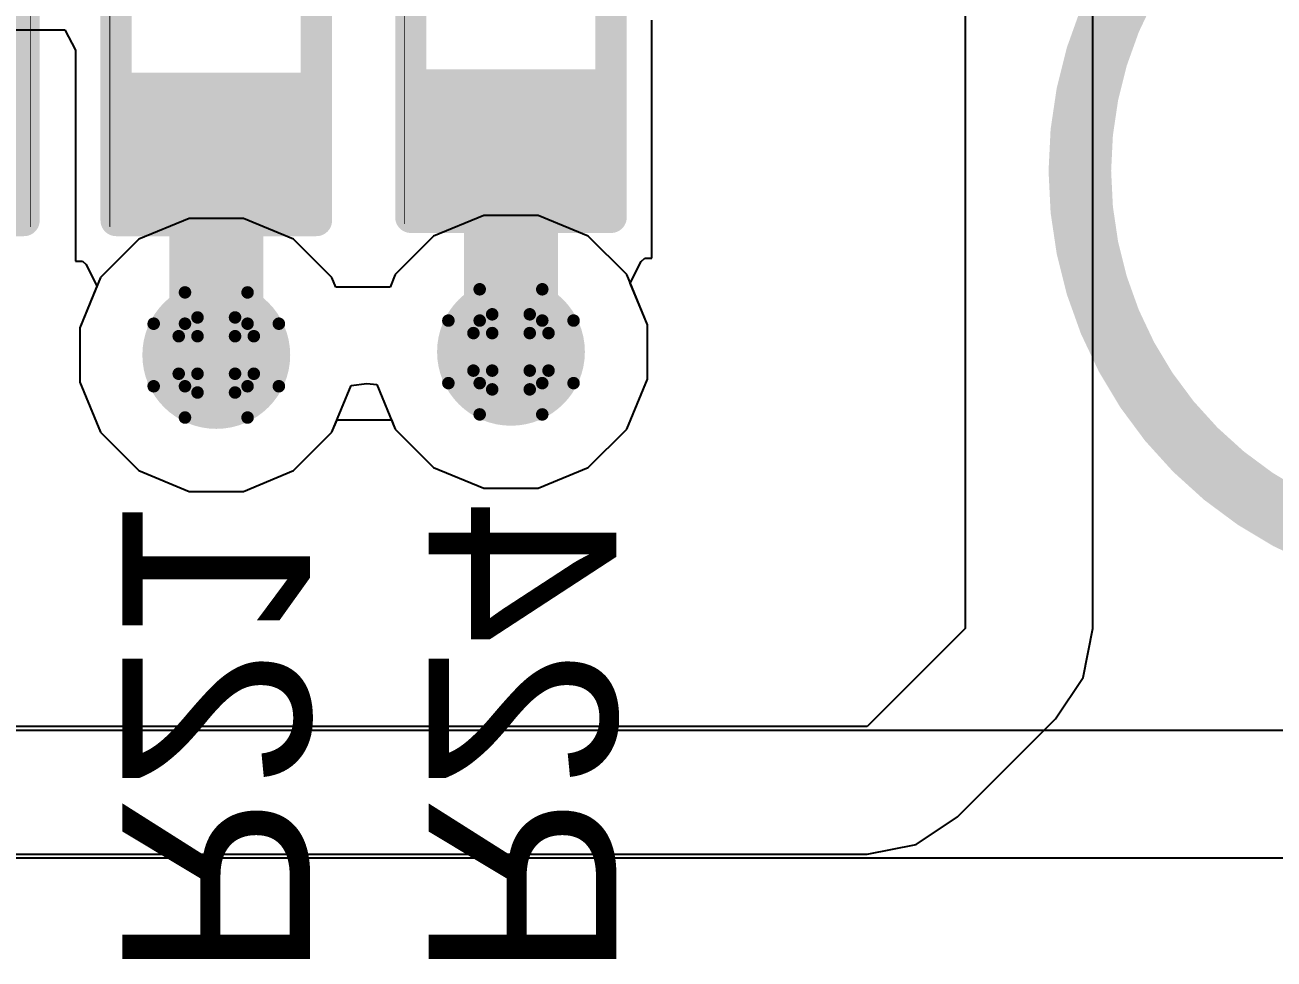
# Model space of a CAD drawing. Header units: inches. Extents: x 0 to 198, y 0 to 199.
# Drawn here: x 0.6323 to 0.8319, y 1.1435 to 1.2927 of the extents above; entities that cross this region are included whole.
import ezdxf

# ---------------------------------------------------------------- set-up
doc = ezdxf.new("R2010")
doc.units = ezdxf.units.IN
doc.header["$MEASUREMENT"] = 0
for name, color, linetype in [('Bottom Layer', 5, 'Continuous'), ('Bottom Overlay', 54, 'Continuous'), ('Bottom Paste', 16, 'Continuous'), ('Bottom Solder', 6, 'Continuous'), ('Drill Drawing', 1, 'Continuous'), ('Layer 1', 16, 'Continuous'), ('Layer 2', 76, 'Continuous'), ('Top Layer', 1, 'Continuous'), ('Top Overlay', 2, 'Continuous'), ('Via Holes', 16, 'Continuous')]:
    doc.layers.add(name, color=color, linetype=linetype)
doc.styles.add('Arial', font='', dxfattribs={"height": 0.2})
doc.styles.get('Arial').set_extended_font_data('Arial')

# ---------------------------------------------------------------- blocks, each defined once
blk = doc.blocks.new('BH_18650_B1BA002_19')
at = {"layer": 'Top Overlay'}
for points in [[(-0.09448, -1.095, 0.01, 0.01, 1), (-0.22048, -1.095, 0.01, 0.01, 1)], [(-0.22298, -1.095, 0.005, 0.005, 1), (-0.21798, -1.095, 0.005, 0.005, 1)]]:
    blk.add_lwpolyline(points, format="xyseb", close=True, dxfattribs=at)
blk = doc.blocks.new('R___0402_B_167')
at = {"layer": 'Bottom Layer'}
for points in [[(-0.0095, 0.0125), (-0.0095, -0.0125), (-0.0275, -0.0125), (-0.0275, 0.0125)], [(0.0275, 0.0125), (0.0275, -0.0125), (0.0095, -0.0125), (0.0095, 0.0125)]]:
    blk.add_hatch(color=5, dxfattribs=at).paths.add_polyline_path(points)
at = {"layer": 'Bottom Paste'}
for points in [[(-0.0095, 0.0125), (-0.0095, -0.0125), (-0.0275, -0.0125), (-0.0275, 0.0125)], [(0.0275, 0.0125), (0.0275, -0.0125), (0.0095, -0.0125), (0.0095, 0.0125)]]:
    blk.add_hatch(color=16, dxfattribs=at).paths.add_polyline_path(points)
at = {"layer": 'Bottom Solder'}
for points in [[(-0.00734, 0.01467), (-0.00734, -0.01467), (-0.02967, -0.01467), (-0.02967, 0.01467)], [(0.02966, 0.01467), (0.02966, -0.01467), (0.00733, -0.01467), (0.00733, 0.01467)]]:
    blk.add_hatch(color=6, dxfattribs=at).paths.add_polyline_path(points)
at = {"layer": 'Bottom Overlay'}
for points in [[(-0.031, 0.016, 0.005, 0.005, 0), (0.031, 0.016, 0.005, 0.005, 0)], [(-0.031, 0.016, 0.005, 0.005, 0), (-0.031, -0.016, 0.005, 0.005, 0)], [(0.031, 0.016, 0.005, 0.005, 0), (0.031, -0.016, 0.005, 0.005, 0)], [(-0.032, 0.017, 0.000127, 0.000127, 0), (0.032, 0.017, 0.000127, 0.000127, 0)], [(-0.031, -0.016, 0.005, 0.005, 0), (0.031, -0.016, 0.005, 0.005, 0)]]:
    blk.add_lwpolyline(points, format="xyseb", dxfattribs=at)
for points in [[(-0.03225, 0.016, 0.0025, 0.0025, 1), (-0.02975, 0.016, 0.0025, 0.0025, 1)], [(-0.03225, 0.016, 0.0025, 0.0025, 1), (-0.02975, 0.016, 0.0025, 0.0025, 1)], [(0.02975, 0.016, 0.0025, 0.0025, 1), (0.03225, 0.016, 0.0025, 0.0025, 1)], [(0.02975, 0.016, 0.0025, 0.0025, 1), (0.03225, 0.016, 0.0025, 0.0025, 1)], [(-0.03203, 0.017, 0.0000635, 0.0000635, 1), (-0.03197, 0.017, 0.0000635, 0.0000635, 1)], [(0.03197, 0.017, 0.0000635, 0.0000635, 1), (0.03203, 0.017, 0.0000635, 0.0000635, 1)], [(-0.03225, -0.016, 0.0025, 0.0025, 1), (-0.02975, -0.016, 0.0025, 0.0025, 1)], [(-0.03225, -0.016, 0.0025, 0.0025, 1), (-0.02975, -0.016, 0.0025, 0.0025, 1)], [(0.02975, -0.016, 0.0025, 0.0025, 1), (0.03225, -0.016, 0.0025, 0.0025, 1)], [(0.02975, -0.016, 0.0025, 0.0025, 1), (0.03225, -0.016, 0.0025, 0.0025, 1)]]:
    blk.add_lwpolyline(points, format="xyseb", close=True, dxfattribs=at)
blk = doc.blocks.new('R___0402_B_170')
at = {"layer": 'Bottom Layer'}
for points in [[(-0.0095, 0.0125), (-0.0095, -0.0125), (-0.0275, -0.0125), (-0.0275, 0.0125)], [(0.0275, 0.0125), (0.0275, -0.0125), (0.0095, -0.0125), (0.0095, 0.0125)]]:
    blk.add_hatch(color=5, dxfattribs=at).paths.add_polyline_path(points)
at = {"layer": 'Bottom Paste'}
for points in [[(-0.0095, 0.0125), (-0.0095, -0.0125), (-0.0275, -0.0125), (-0.0275, 0.0125)], [(0.0275, 0.0125), (0.0275, -0.0125), (0.0095, -0.0125), (0.0095, 0.0125)]]:
    blk.add_hatch(color=16, dxfattribs=at).paths.add_polyline_path(points)
at = {"layer": 'Bottom Solder'}
for points in [[(-0.00734, 0.01467), (-0.00734, -0.01467), (-0.02967, -0.01467), (-0.02967, 0.01467)], [(0.02966, 0.01467), (0.02966, -0.01467), (0.00733, -0.01467), (0.00733, 0.01467)]]:
    blk.add_hatch(color=6, dxfattribs=at).paths.add_polyline_path(points)
at = {"layer": 'Bottom Overlay'}
for points in [[(-0.031, 0.016, 0.005, 0.005, 0), (0.031, 0.016, 0.005, 0.005, 0)], [(-0.031, 0.016, 0.005, 0.005, 0), (-0.031, -0.016, 0.005, 0.005, 0)], [(0.031, 0.016, 0.005, 0.005, 0), (0.031, -0.016, 0.005, 0.005, 0)], [(-0.032, 0.017, 0.000127, 0.000127, 0), (0.032, 0.017, 0.000127, 0.000127, 0)], [(-0.031, -0.016, 0.005, 0.005, 0), (0.031, -0.016, 0.005, 0.005, 0)]]:
    blk.add_lwpolyline(points, format="xyseb", dxfattribs=at)
for points in [[(-0.03225, 0.016, 0.0025, 0.0025, 1), (-0.02975, 0.016, 0.0025, 0.0025, 1)], [(-0.03225, 0.016, 0.0025, 0.0025, 1), (-0.02975, 0.016, 0.0025, 0.0025, 1)], [(0.02975, 0.016, 0.0025, 0.0025, 1), (0.03225, 0.016, 0.0025, 0.0025, 1)], [(0.02975, 0.016, 0.0025, 0.0025, 1), (0.03225, 0.016, 0.0025, 0.0025, 1)], [(-0.03203, 0.017, 0.0000635, 0.0000635, 1), (-0.03197, 0.017, 0.0000635, 0.0000635, 1)], [(0.03197, 0.017, 0.0000635, 0.0000635, 1), (0.03203, 0.017, 0.0000635, 0.0000635, 1)], [(-0.03225, -0.016, 0.0025, 0.0025, 1), (-0.02975, -0.016, 0.0025, 0.0025, 1)], [(-0.03225, -0.016, 0.0025, 0.0025, 1), (-0.02975, -0.016, 0.0025, 0.0025, 1)], [(0.02975, -0.016, 0.0025, 0.0025, 1), (0.03225, -0.016, 0.0025, 0.0025, 1)], [(0.02975, -0.016, 0.0025, 0.0025, 1), (0.03225, -0.016, 0.0025, 0.0025, 1)]]:
    blk.add_lwpolyline(points, format="xyseb", close=True, dxfattribs=at)
blk = doc.blocks.new('R___0402_B_174')
at = {"layer": 'Bottom Layer'}
for points in [[(-0.0095, 0.0125), (-0.0095, -0.0125), (-0.0275, -0.0125), (-0.0275, 0.0125)], [(0.0275, 0.0125), (0.0275, -0.0125), (0.0095, -0.0125), (0.0095, 0.0125)]]:
    blk.add_hatch(color=5, dxfattribs=at).paths.add_polyline_path(points)
at = {"layer": 'Bottom Paste'}
for points in [[(-0.0095, 0.0125), (-0.0095, -0.0125), (-0.0275, -0.0125), (-0.0275, 0.0125)], [(0.0275, 0.0125), (0.0275, -0.0125), (0.0095, -0.0125), (0.0095, 0.0125)]]:
    blk.add_hatch(color=16, dxfattribs=at).paths.add_polyline_path(points)
at = {"layer": 'Bottom Solder'}
for points in [[(-0.00733, 0.01467), (-0.00733, -0.01467), (-0.02966, -0.01467), (-0.02966, 0.01467)], [(0.02967, 0.01467), (0.02967, -0.01467), (0.00734, -0.01467), (0.00734, 0.01467)]]:
    blk.add_hatch(color=6, dxfattribs=at).paths.add_polyline_path(points)
at = {"layer": 'Bottom Overlay'}
for points in [[(-0.031, -0.016, 0.005, 0.005, 0), (-0.031, 0.016, 0.005, 0.005, 0)], [(0.031, 0.016, 0.005, 0.005, 0), (-0.031, 0.016, 0.005, 0.005, 0)], [(0.031, -0.016, 0.005, 0.005, 0), (0.031, 0.016, 0.005, 0.005, 0)], [(0.032, 0.017, 0.000127, 0.000127, 0), (-0.032, 0.017, 0.000127, 0.000127, 0)], [(0.031, -0.016, 0.005, 0.005, 0), (-0.031, -0.016, 0.005, 0.005, 0)]]:
    blk.add_lwpolyline(points, format="xyseb", dxfattribs=at)
for points in [[(-0.03225, 0.016, 0.0025, 0.0025, 1), (-0.02975, 0.016, 0.0025, 0.0025, 1)], [(-0.03225, 0.016, 0.0025, 0.0025, 1), (-0.02975, 0.016, 0.0025, 0.0025, 1)], [(0.02975, 0.016, 0.0025, 0.0025, 1), (0.03225, 0.016, 0.0025, 0.0025, 1)], [(0.02975, 0.016, 0.0025, 0.0025, 1), (0.03225, 0.016, 0.0025, 0.0025, 1)], [(-0.03203, 0.017, 0.0000635, 0.0000635, 1), (-0.03197, 0.017, 0.0000635, 0.0000635, 1)], [(0.03197, 0.017, 0.0000635, 0.0000635, 1), (0.03203, 0.017, 0.0000635, 0.0000635, 1)], [(-0.03225, -0.016, 0.0025, 0.0025, 1), (-0.02975, -0.016, 0.0025, 0.0025, 1)], [(-0.03225, -0.016, 0.0025, 0.0025, 1), (-0.02975, -0.016, 0.0025, 0.0025, 1)], [(0.02975, -0.016, 0.0025, 0.0025, 1), (0.03225, -0.016, 0.0025, 0.0025, 1)], [(0.02975, -0.016, 0.0025, 0.0025, 1), (0.03225, -0.016, 0.0025, 0.0025, 1)]]:
    blk.add_lwpolyline(points, format="xyseb", close=True, dxfattribs=at)

msp = doc.modelspace()

# ---------------------------------------------------------------- hatches: boundary and pattern name
at = {"layer": 'Bottom Layer'}
h = msp.add_hatch(color=5, dxfattribs=at)
edge = h.paths.add_edge_path()
edge.add_arc((0.66291, 1.24), 0.01181, 0, 360)
h = msp.add_hatch(color=5, dxfattribs=at)
edge = h.paths.add_edge_path()
edge.add_arc((0.71, 1.2405), 0.01181, 0, 360)
at = {"layer": 'Layer 1'}
h = msp.add_hatch(color=16, dxfattribs=at)
edge = h.paths.add_edge_path()
edge.add_arc((0.66291, 1.24), 0.01181, 0, 360)
h = msp.add_hatch(color=16, dxfattribs=at)
edge = h.paths.add_edge_path()
edge.add_arc((0.71, 1.2405), 0.01181, 0, 360)
at = {"layer": 'Layer 2'}
h = msp.add_hatch(color=76, dxfattribs=at)
edge = h.paths.add_edge_path()
edge.add_arc((0.66291, 1.24), 0.01181, 0, 360)
h = msp.add_hatch(color=76, dxfattribs=at)
edge = h.paths.add_edge_path()
edge.add_arc((0.71, 1.2405), 0.01181, 0, 360)
at = {"layer": 'Top Layer'}
h = msp.add_hatch(color=1, dxfattribs=at)
edge = h.paths.add_edge_path()
edge.add_arc((0.66291, 1.24), 0.01181, 0, 360)
h = msp.add_hatch(color=1, dxfattribs=at)
edge = h.paths.add_edge_path()
edge.add_arc((0.71, 1.2405), 0.01181, 0, 360)
at = {"layer": 'Via Holes'}
h = msp.add_hatch(color=7, dxfattribs=at)
edge = h.paths.add_edge_path()
edge.add_arc((0.66291, 1.24), 0.00591, 0, 360)
h = msp.add_hatch(color=7, dxfattribs=at)
edge = h.paths.add_edge_path()
edge.add_arc((0.71, 1.2405), 0.00591, 0, 360)

# ---------------------------------------------------------------- linework, layer by layer
at = {"layer": 'Bottom Layer'}
for p, q in [((0.78257, 1.39922), (0.78257, 1.19626)), ((0.80296, 1.19626), (0.80296, 1.39011)), ((0.7325, 1.2555), (0.7325, 1.2935)), ((0.59369, 1.29199), (0.63869, 1.29199)), ((0.63869, 1.29199), (0.64041, 1.28871)), ((0.64041, 1.28871), (0.64041, 1.25499)), ((0.7308, 1.25495), (0.73139, 1.2555)), ((0.73139, 1.2555), (0.7325, 1.2555)), ((0.64041, 1.25499), (0.64151, 1.25499)), ((0.64151, 1.25499), (0.6421, 1.25446)), ((0.6421, 1.25446), (0.64385, 1.25099)), ((0.72905, 1.2515), (0.7308, 1.25495)), ((0.73181, 1.24484), (0.72905, 1.2515)), ((0.64385, 1.25099), (0.6411, 1.24434)), ((0.6411, 1.24434), (0.6411, 1.23566)), ((0.73181, 1.23616), (0.73181, 1.24484)), ((0.6411, 1.23566), (0.64442, 1.22765)), ((0.68449, 1.23512), (0.68696, 1.23543)), ((0.68696, 1.23543), (0.68856, 1.23527)), ((0.72849, 1.22814), (0.73181, 1.23616)), ((0.6814, 1.22765), (0.68449, 1.23512)), ((0.68856, 1.23527), (0.69151, 1.22814)), ((0.64442, 1.22765), (0.65055, 1.22151)), ((0.67526, 1.22151), (0.6814, 1.22765)), ((0.69151, 1.22814), (0.69764, 1.22201)), ((0.72235, 1.22201), (0.72849, 1.22814)), ((0.65055, 1.22151), (0.65857, 1.21819)), ((0.66725, 1.21819), (0.67526, 1.22151)), ((0.69764, 1.22201), (0.70566, 1.21869)), ((0.71434, 1.21869), (0.72235, 1.22201)), ((0.65857, 1.21819), (0.66725, 1.21819)), ((0.70566, 1.21869), (0.71434, 1.21869)), ((0.78257, 1.19626), (0.76691, 1.1806)), ((0.80141, 1.18846), (0.80296, 1.19626)), ((0.79699, 1.18184), (0.80141, 1.18846)), ((0.78133, 1.16618), (0.79699, 1.18184)), ((0.76691, 1.1806), (0.485, 1.1806)), ((0.77472, 1.16176), (0.78133, 1.16618)), ((0.76691, 1.16021), (0.77472, 1.16176)), ((0.485, 1.16021), (0.76691, 1.16021))]:
    msp.add_line(p, q, dxfattribs=at)
for points in [[(0.66291, 1.24, 0.015, 0.015, 0), (0.66291, 1.27399, 0.015, 0.015, 0)], [(0.71, 1.2405, 0.015, 0.015, 0), (0.71, 1.2745, 0.015, 0.015, 0)]]:
    msp.add_lwpolyline(points, format="xyseb", dxfattribs=at)
for points in [[(0.65916, 1.27399, 0.0075, 0.0075, 1), (0.66666, 1.27399, 0.0075, 0.0075, 1)], [(0.70625, 1.2745, 0.0075, 0.0075, 1), (0.71375, 1.2745, 0.0075, 0.0075, 1)], [(0.65916, 1.24, 0.0075, 0.0075, 1), (0.66666, 1.24, 0.0075, 0.0075, 1)], [(0.70625, 1.2405, 0.0075, 0.0075, 1), (0.71375, 1.2405, 0.0075, 0.0075, 1)]]:
    msp.add_lwpolyline(points, format="xyseb", close=True, dxfattribs=at)
at = {"layer": 'Drill Drawing'}
for points in [[(0.705, 1.2455, 0.002, 0.002, 0), (0.705, 1.2505, 0.002, 0.002, 0)], [(0.705, 1.2505, 0.002, 0.002, 0), (0.715, 1.2505, 0.002, 0.002, 0)], [(0.715, 1.2455, 0.002, 0.002, 0), (0.715, 1.2505, 0.002, 0.002, 0)], [(0.65791, 1.245, 0.002, 0.002, 0), (0.65791, 1.25, 0.002, 0.002, 0)], [(0.65791, 1.25, 0.002, 0.002, 0), (0.66791, 1.25, 0.002, 0.002, 0)], [(0.66791, 1.245, 0.002, 0.002, 0), (0.66791, 1.25, 0.002, 0.002, 0)], [(0.707, 1.2435, 0.002, 0.002, 0), (0.707, 1.2465, 0.002, 0.002, 0)], [(0.707, 1.2465, 0.002, 0.002, 0), (0.713, 1.2465, 0.002, 0.002, 0)], [(0.713, 1.2435, 0.002, 0.002, 0), (0.713, 1.2465, 0.002, 0.002, 0)], [(0.65291, 1.235, 0.002, 0.002, 0), (0.65291, 1.245, 0.002, 0.002, 0)], [(0.65291, 1.245, 0.002, 0.002, 0), (0.65791, 1.245, 0.002, 0.002, 0)], [(0.65991, 1.243, 0.002, 0.002, 0), (0.65991, 1.246, 0.002, 0.002, 0)], [(0.65991, 1.246, 0.002, 0.002, 0), (0.66591, 1.246, 0.002, 0.002, 0)], [(0.66591, 1.243, 0.002, 0.002, 0), (0.66591, 1.246, 0.002, 0.002, 0)], [(0.66791, 1.245, 0.002, 0.002, 0), (0.67291, 1.245, 0.002, 0.002, 0)], [(0.67291, 1.235, 0.002, 0.002, 0), (0.67291, 1.245, 0.002, 0.002, 0)], [(0.7, 1.2355, 0.002, 0.002, 0), (0.7, 1.2455, 0.002, 0.002, 0)], [(0.7, 1.2455, 0.002, 0.002, 0), (0.705, 1.2455, 0.002, 0.002, 0)], [(0.715, 1.2455, 0.002, 0.002, 0), (0.72, 1.2455, 0.002, 0.002, 0)], [(0.72, 1.2355, 0.002, 0.002, 0), (0.72, 1.2455, 0.002, 0.002, 0)], [(0.65691, 1.237, 0.002, 0.002, 0), (0.65691, 1.243, 0.002, 0.002, 0)], [(0.65691, 1.243, 0.002, 0.002, 0), (0.65991, 1.243, 0.002, 0.002, 0)], [(0.66591, 1.243, 0.002, 0.002, 0), (0.66891, 1.243, 0.002, 0.002, 0)], [(0.66891, 1.237, 0.002, 0.002, 0), (0.66891, 1.243, 0.002, 0.002, 0)], [(0.704, 1.2375, 0.002, 0.002, 0), (0.704, 1.2435, 0.002, 0.002, 0)], [(0.704, 1.2435, 0.002, 0.002, 0), (0.707, 1.2435, 0.002, 0.002, 0)], [(0.713, 1.2435, 0.002, 0.002, 0), (0.716, 1.2435, 0.002, 0.002, 0)], [(0.716, 1.2375, 0.002, 0.002, 0), (0.716, 1.2435, 0.002, 0.002, 0)], [(0.65691, 1.237, 0.002, 0.002, 0), (0.65991, 1.237, 0.002, 0.002, 0)], [(0.65991, 1.234, 0.002, 0.002, 0), (0.65991, 1.237, 0.002, 0.002, 0)], [(0.66591, 1.237, 0.002, 0.002, 0), (0.66891, 1.237, 0.002, 0.002, 0)], [(0.66591, 1.234, 0.002, 0.002, 0), (0.66591, 1.237, 0.002, 0.002, 0)], [(0.704, 1.2375, 0.002, 0.002, 0), (0.707, 1.2375, 0.002, 0.002, 0)], [(0.707, 1.2345, 0.002, 0.002, 0), (0.707, 1.2375, 0.002, 0.002, 0)], [(0.713, 1.2375, 0.002, 0.002, 0), (0.716, 1.2375, 0.002, 0.002, 0)], [(0.713, 1.2345, 0.002, 0.002, 0), (0.713, 1.2375, 0.002, 0.002, 0)], [(0.65291, 1.235, 0.002, 0.002, 0), (0.65791, 1.235, 0.002, 0.002, 0)], [(0.65791, 1.23, 0.002, 0.002, 0), (0.65791, 1.235, 0.002, 0.002, 0)], [(0.66791, 1.235, 0.002, 0.002, 0), (0.67291, 1.235, 0.002, 0.002, 0)], [(0.66791, 1.23, 0.002, 0.002, 0), (0.66791, 1.235, 0.002, 0.002, 0)], [(0.7, 1.2355, 0.002, 0.002, 0), (0.705, 1.2355, 0.002, 0.002, 0)], [(0.705, 1.2305, 0.002, 0.002, 0), (0.705, 1.2355, 0.002, 0.002, 0)], [(0.707, 1.2345, 0.002, 0.002, 0), (0.713, 1.2345, 0.002, 0.002, 0)], [(0.715, 1.2355, 0.002, 0.002, 0), (0.72, 1.2355, 0.002, 0.002, 0)], [(0.715, 1.2305, 0.002, 0.002, 0), (0.715, 1.2355, 0.002, 0.002, 0)], [(0.65991, 1.234, 0.002, 0.002, 0), (0.66591, 1.234, 0.002, 0.002, 0)], [(0.705, 1.2305, 0.002, 0.002, 0), (0.715, 1.2305, 0.002, 0.002, 0)], [(0.65791, 1.23, 0.002, 0.002, 0), (0.66791, 1.23, 0.002, 0.002, 0)]]:
    msp.add_lwpolyline(points, format="xyseb", dxfattribs=at)
for points in [[(0.7045, 1.2505, 0.001, 0.001, 1), (0.7055, 1.2505, 0.001, 0.001, 1)], [(0.7045, 1.2505, 0.001, 0.001, 1), (0.7055, 1.2505, 0.001, 0.001, 1)], [(0.7145, 1.2505, 0.001, 0.001, 1), (0.7155, 1.2505, 0.001, 0.001, 1)], [(0.7145, 1.2505, 0.001, 0.001, 1), (0.7155, 1.2505, 0.001, 0.001, 1)], [(0.65741, 1.25, 0.001, 0.001, 1), (0.65841, 1.25, 0.001, 0.001, 1)], [(0.65741, 1.25, 0.001, 0.001, 1), (0.65841, 1.25, 0.001, 0.001, 1)], [(0.66741, 1.25, 0.001, 0.001, 1), (0.66841, 1.25, 0.001, 0.001, 1)], [(0.66741, 1.25, 0.001, 0.001, 1), (0.66841, 1.25, 0.001, 0.001, 1)], [(0.7065, 1.2465, 0.001, 0.001, 1), (0.7075, 1.2465, 0.001, 0.001, 1)], [(0.7065, 1.2465, 0.001, 0.001, 1), (0.7075, 1.2465, 0.001, 0.001, 1)], [(0.7125, 1.2465, 0.001, 0.001, 1), (0.7135, 1.2465, 0.001, 0.001, 1)], [(0.7125, 1.2465, 0.001, 0.001, 1), (0.7135, 1.2465, 0.001, 0.001, 1)], [(0.65241, 1.245, 0.001, 0.001, 1), (0.65341, 1.245, 0.001, 0.001, 1)], [(0.65241, 1.245, 0.001, 0.001, 1), (0.65341, 1.245, 0.001, 0.001, 1)], [(0.65741, 1.245, 0.001, 0.001, 1), (0.65841, 1.245, 0.001, 0.001, 1)], [(0.65741, 1.245, 0.001, 0.001, 1), (0.65841, 1.245, 0.001, 0.001, 1)], [(0.65941, 1.246, 0.001, 0.001, 1), (0.66041, 1.246, 0.001, 0.001, 1)], [(0.65941, 1.246, 0.001, 0.001, 1), (0.66041, 1.246, 0.001, 0.001, 1)], [(0.66541, 1.246, 0.001, 0.001, 1), (0.66641, 1.246, 0.001, 0.001, 1)], [(0.66541, 1.246, 0.001, 0.001, 1), (0.66641, 1.246, 0.001, 0.001, 1)], [(0.66741, 1.245, 0.001, 0.001, 1), (0.66841, 1.245, 0.001, 0.001, 1)], [(0.66741, 1.245, 0.001, 0.001, 1), (0.66841, 1.245, 0.001, 0.001, 1)], [(0.67241, 1.245, 0.001, 0.001, 1), (0.67341, 1.245, 0.001, 0.001, 1)], [(0.67241, 1.245, 0.001, 0.001, 1), (0.67341, 1.245, 0.001, 0.001, 1)], [(0.6995, 1.2455, 0.001, 0.001, 1), (0.7005, 1.2455, 0.001, 0.001, 1)], [(0.6995, 1.2455, 0.001, 0.001, 1), (0.7005, 1.2455, 0.001, 0.001, 1)], [(0.7045, 1.2455, 0.001, 0.001, 1), (0.7055, 1.2455, 0.001, 0.001, 1)], [(0.7045, 1.2455, 0.001, 0.001, 1), (0.7055, 1.2455, 0.001, 0.001, 1)], [(0.7145, 1.2455, 0.001, 0.001, 1), (0.7155, 1.2455, 0.001, 0.001, 1)], [(0.7145, 1.2455, 0.001, 0.001, 1), (0.7155, 1.2455, 0.001, 0.001, 1)], [(0.7195, 1.2455, 0.001, 0.001, 1), (0.7205, 1.2455, 0.001, 0.001, 1)], [(0.7195, 1.2455, 0.001, 0.001, 1), (0.7205, 1.2455, 0.001, 0.001, 1)], [(0.65641, 1.243, 0.001, 0.001, 1), (0.65741, 1.243, 0.001, 0.001, 1)], [(0.65641, 1.243, 0.001, 0.001, 1), (0.65741, 1.243, 0.001, 0.001, 1)], [(0.65941, 1.243, 0.001, 0.001, 1), (0.66041, 1.243, 0.001, 0.001, 1)], [(0.65941, 1.243, 0.001, 0.001, 1), (0.66041, 1.243, 0.001, 0.001, 1)], [(0.66541, 1.243, 0.001, 0.001, 1), (0.66641, 1.243, 0.001, 0.001, 1)], [(0.66541, 1.243, 0.001, 0.001, 1), (0.66641, 1.243, 0.001, 0.001, 1)], [(0.66841, 1.243, 0.001, 0.001, 1), (0.66941, 1.243, 0.001, 0.001, 1)], [(0.66841, 1.243, 0.001, 0.001, 1), (0.66941, 1.243, 0.001, 0.001, 1)], [(0.7035, 1.2435, 0.001, 0.001, 1), (0.7045, 1.2435, 0.001, 0.001, 1)], [(0.7035, 1.2435, 0.001, 0.001, 1), (0.7045, 1.2435, 0.001, 0.001, 1)], [(0.7065, 1.2435, 0.001, 0.001, 1), (0.7075, 1.2435, 0.001, 0.001, 1)], [(0.7065, 1.2435, 0.001, 0.001, 1), (0.7075, 1.2435, 0.001, 0.001, 1)], [(0.7125, 1.2435, 0.001, 0.001, 1), (0.7135, 1.2435, 0.001, 0.001, 1)], [(0.7125, 1.2435, 0.001, 0.001, 1), (0.7135, 1.2435, 0.001, 0.001, 1)], [(0.7155, 1.2435, 0.001, 0.001, 1), (0.7165, 1.2435, 0.001, 0.001, 1)], [(0.7155, 1.2435, 0.001, 0.001, 1), (0.7165, 1.2435, 0.001, 0.001, 1)], [(0.65641, 1.237, 0.001, 0.001, 1), (0.65741, 1.237, 0.001, 0.001, 1)], [(0.65641, 1.237, 0.001, 0.001, 1), (0.65741, 1.237, 0.001, 0.001, 1)], [(0.65941, 1.237, 0.001, 0.001, 1), (0.66041, 1.237, 0.001, 0.001, 1)], [(0.65941, 1.237, 0.001, 0.001, 1), (0.66041, 1.237, 0.001, 0.001, 1)], [(0.66541, 1.237, 0.001, 0.001, 1), (0.66641, 1.237, 0.001, 0.001, 1)], [(0.66541, 1.237, 0.001, 0.001, 1), (0.66641, 1.237, 0.001, 0.001, 1)], [(0.66841, 1.237, 0.001, 0.001, 1), (0.66941, 1.237, 0.001, 0.001, 1)], [(0.66841, 1.237, 0.001, 0.001, 1), (0.66941, 1.237, 0.001, 0.001, 1)], [(0.7035, 1.2375, 0.001, 0.001, 1), (0.7045, 1.2375, 0.001, 0.001, 1)], [(0.7035, 1.2375, 0.001, 0.001, 1), (0.7045, 1.2375, 0.001, 0.001, 1)], [(0.7065, 1.2375, 0.001, 0.001, 1), (0.7075, 1.2375, 0.001, 0.001, 1)], [(0.7065, 1.2375, 0.001, 0.001, 1), (0.7075, 1.2375, 0.001, 0.001, 1)], [(0.7125, 1.2375, 0.001, 0.001, 1), (0.7135, 1.2375, 0.001, 0.001, 1)], [(0.7125, 1.2375, 0.001, 0.001, 1), (0.7135, 1.2375, 0.001, 0.001, 1)], [(0.7155, 1.2375, 0.001, 0.001, 1), (0.7165, 1.2375, 0.001, 0.001, 1)], [(0.7155, 1.2375, 0.001, 0.001, 1), (0.7165, 1.2375, 0.001, 0.001, 1)], [(0.65241, 1.235, 0.001, 0.001, 1), (0.65341, 1.235, 0.001, 0.001, 1)], [(0.65241, 1.235, 0.001, 0.001, 1), (0.65341, 1.235, 0.001, 0.001, 1)], [(0.65741, 1.235, 0.001, 0.001, 1), (0.65841, 1.235, 0.001, 0.001, 1)], [(0.65741, 1.235, 0.001, 0.001, 1), (0.65841, 1.235, 0.001, 0.001, 1)], [(0.66741, 1.235, 0.001, 0.001, 1), (0.66841, 1.235, 0.001, 0.001, 1)], [(0.66741, 1.235, 0.001, 0.001, 1), (0.66841, 1.235, 0.001, 0.001, 1)], [(0.67241, 1.235, 0.001, 0.001, 1), (0.67341, 1.235, 0.001, 0.001, 1)], [(0.67241, 1.235, 0.001, 0.001, 1), (0.67341, 1.235, 0.001, 0.001, 1)], [(0.6995, 1.2355, 0.001, 0.001, 1), (0.7005, 1.2355, 0.001, 0.001, 1)], [(0.6995, 1.2355, 0.001, 0.001, 1), (0.7005, 1.2355, 0.001, 0.001, 1)], [(0.7045, 1.2355, 0.001, 0.001, 1), (0.7055, 1.2355, 0.001, 0.001, 1)], [(0.7045, 1.2355, 0.001, 0.001, 1), (0.7055, 1.2355, 0.001, 0.001, 1)], [(0.7065, 1.2345, 0.001, 0.001, 1), (0.7075, 1.2345, 0.001, 0.001, 1)], [(0.7065, 1.2345, 0.001, 0.001, 1), (0.7075, 1.2345, 0.001, 0.001, 1)], [(0.7125, 1.2345, 0.001, 0.001, 1), (0.7135, 1.2345, 0.001, 0.001, 1)], [(0.7125, 1.2345, 0.001, 0.001, 1), (0.7135, 1.2345, 0.001, 0.001, 1)], [(0.7145, 1.2355, 0.001, 0.001, 1), (0.7155, 1.2355, 0.001, 0.001, 1)], [(0.7145, 1.2355, 0.001, 0.001, 1), (0.7155, 1.2355, 0.001, 0.001, 1)], [(0.7195, 1.2355, 0.001, 0.001, 1), (0.7205, 1.2355, 0.001, 0.001, 1)], [(0.7195, 1.2355, 0.001, 0.001, 1), (0.7205, 1.2355, 0.001, 0.001, 1)], [(0.65941, 1.234, 0.001, 0.001, 1), (0.66041, 1.234, 0.001, 0.001, 1)], [(0.65941, 1.234, 0.001, 0.001, 1), (0.66041, 1.234, 0.001, 0.001, 1)], [(0.66541, 1.234, 0.001, 0.001, 1), (0.66641, 1.234, 0.001, 0.001, 1)], [(0.66541, 1.234, 0.001, 0.001, 1), (0.66641, 1.234, 0.001, 0.001, 1)], [(0.7045, 1.2305, 0.001, 0.001, 1), (0.7055, 1.2305, 0.001, 0.001, 1)], [(0.7045, 1.2305, 0.001, 0.001, 1), (0.7055, 1.2305, 0.001, 0.001, 1)], [(0.7145, 1.2305, 0.001, 0.001, 1), (0.7155, 1.2305, 0.001, 0.001, 1)], [(0.7145, 1.2305, 0.001, 0.001, 1), (0.7155, 1.2305, 0.001, 0.001, 1)], [(0.65741, 1.23, 0.001, 0.001, 1), (0.65841, 1.23, 0.001, 0.001, 1)], [(0.65741, 1.23, 0.001, 0.001, 1), (0.65841, 1.23, 0.001, 0.001, 1)], [(0.66741, 1.23, 0.001, 0.001, 1), (0.66841, 1.23, 0.001, 0.001, 1)], [(0.66741, 1.23, 0.001, 0.001, 1), (0.66841, 1.23, 0.001, 0.001, 1)]]:
    msp.add_lwpolyline(points, format="xyseb", close=True, dxfattribs=at)
at = {"layer": 'Layer 2'}
for p, q in [((0.65857, 1.26181), (0.65055, 1.25849)), ((0.66725, 1.26181), (0.65857, 1.26181)), ((0.67526, 1.25849), (0.66725, 1.26181)), ((0.70566, 1.26231), (0.69764, 1.25899)), ((0.71434, 1.26231), (0.70566, 1.26231)), ((0.72235, 1.25899), (0.71434, 1.26231)), ((0.65055, 1.25849), (0.64442, 1.25236)), ((0.6814, 1.25236), (0.67526, 1.25849)), ((0.69764, 1.25899), (0.69151, 1.25285)), ((0.72849, 1.25285), (0.72235, 1.25899)), ((0.64442, 1.25236), (0.6411, 1.24434)), ((0.68202, 1.25085), (0.6814, 1.25236)), ((0.69151, 1.25285), (0.69068, 1.25085)), ((0.73181, 1.24484), (0.72849, 1.25285)), ((0.69068, 1.25085), (0.68202, 1.25085)), ((0.6411, 1.24434), (0.6411, 1.23566)), ((0.73181, 1.23616), (0.73181, 1.24484)), ((0.6411, 1.23566), (0.64442, 1.22765)), ((0.72849, 1.22814), (0.73181, 1.23616)), ((0.6814, 1.22765), (0.68223, 1.22965)), ((0.68223, 1.22965), (0.69089, 1.22965)), ((0.69089, 1.22965), (0.69151, 1.22814)), ((0.64442, 1.22765), (0.65055, 1.22151)), ((0.67526, 1.22151), (0.6814, 1.22765)), ((0.69151, 1.22814), (0.69764, 1.22201)), ((0.72235, 1.22201), (0.72849, 1.22814)), ((0.65055, 1.22151), (0.65857, 1.21819)), ((0.66725, 1.21819), (0.67526, 1.22151)), ((0.69764, 1.22201), (0.70566, 1.21869)), ((0.71434, 1.21869), (0.72235, 1.22201)), ((0.65857, 1.21819), (0.66725, 1.21819)), ((0.70566, 1.21869), (0.71434, 1.21869)), ((5.58, 1.18), (0.46584, 1.18)), ((0.46584, 1.15961), (1.25221, 1.15961))]:
    msp.add_line(p, q, dxfattribs=at)

# ---------------------------------------------------------------- block references
msp.add_blockref('BH_18650_B1BA002_19', (1.02138, 2.36441))
for name, p, rotation in [('R___0402_B_174', (0.61619, 1.29249), 270), ('R___0402_B_170', (0.66291, 1.29249), 90), ('R___0402_B_167', (0.71, 1.293), 90)]:
    msp.add_blockref(name, p, dxfattribs=dict(rotation=rotation))

# ---------------------------------------------------------------- texts
at = {"layer": 'Bottom Overlay', "style": 'Arial', "text_generation_flag": 2}
for s, p in [('R24', (0.69684, 1.14001)), ('R21', (0.64791, 1.14001))]:
    msp.add_text(s, height=0.03, rotation=270, dxfattribs=at).set_placement(p)

doc.saveas('drawing.dxf')
